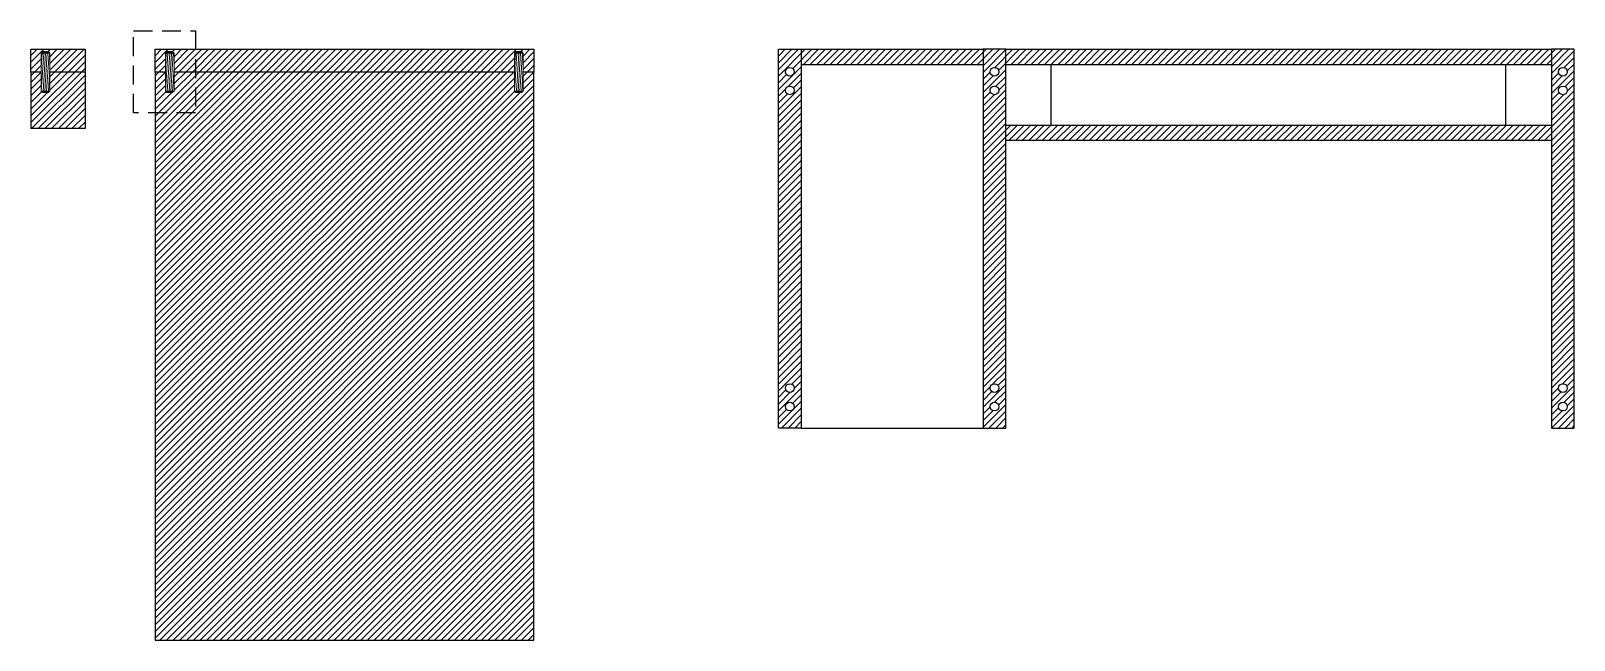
# Model space of a CAD drawing. Header units: centimetres. Extents: x -239 to 1959, y -161 to 626.
# Drawn here: x 1755.5 to 1959.1, y 281.1 to 361.6 of the extents above; entities that cross this region are included whole.
import ezdxf

# ---------------------------------------------------------------- set-up
doc = ezdxf.new("R2010")
doc.units = ezdxf.units.CM
doc.header["$MEASUREMENT"] = 0
doc.linetypes.add('HIDDEN', pattern=[0.375, 0.25, -0.125])
for name, color, linetype, lineweight in [('dettagli', 4, 'Continuous', 13), ('linee sezioni', 3, 'Continuous', 25), ('trame', 6, 'Continuous', 9)]:
    doc.layers.add(name, color=color, linetype=linetype, lineweight=lineweight)
pattern_1 = [(45, (1949.43874, 219.39446), (-0.4419417, 0.4419417), [])]

msp = doc.modelspace()

# ---------------------------------------------------------------- hatches: boundary and pattern name
at = {"layer": 'trame'}
h = msp.add_hatch(dxfattribs=at)
h.set_pattern_fill('ANSI31', color=256, scale=5)
h.set_pattern_definition([(45, (1949.43874, 219.8887), (-0.4419417, 0.4419417), [])])
h.paths.add_polyline_path([(1762.635, 359.11923), (1755.49072, 359.11923), (1755.49072, 356.11923), (1756.85721, 356.11923), (1756.85721, 358.60591, -0.278502654), (1756.94721, 358.70591), (1756.99721, 358.70591), (1756.99721, 358.80591), (1757.84721, 358.80591), (1757.84721, 358.70591), (1757.88276, 358.70591, -0.414213562), (1757.99721, 358.60591), (1757.99721, 356.11923), (1762.635, 356.11923)])
h.paths.add_polyline_path([(1762.635, 356.11923), (1757.99721, 356.11923), (1757.99721, 353.60591), (1756.85721, 353.60591, 0.278502654), (1756.94721, 353.50591), (1757.84721, 353.50591), (1757.84721, 353.40591), (1756.99721, 353.40591), (1756.99721, 353.50591), (1756.94721, 353.50591, -0.278502654), (1756.85721, 353.60591), (1756.85721, 356.11923), (1755.49072, 356.11923), (1755.49072, 348.64745), (1762.635, 348.64745)])
h = msp.add_hatch(dxfattribs=at)
h.set_pattern_fill('ANSI31', color=256, scale=5)
h.set_pattern_definition(pattern_1)
h.paths.add_polyline_path([(1771.87958, 359.11923), (1771.87958, 356.11923), (1773.24608, 356.11923), (1773.24608, 358.60591, -0.278502654), (1773.33608, 358.70591), (1773.38608, 358.70591), (1773.38608, 358.80591), (1774.23608, 358.80591), (1774.23608, 358.70591), (1774.27163, 358.70591, -0.414213562), (1774.38608, 358.60591), (1774.38608, 356.11923), (1819.30958, 356.11923), (1819.30958, 358.60591, -0.278502654), (1819.39958, 358.70591), (1819.44958, 358.70591), (1819.44958, 358.80591), (1820.29958, 358.80591), (1820.29958, 358.70591), (1820.33513, 358.70591, -0.414213562), (1820.44958, 358.60591), (1820.44958, 356.11923), (1821.87958, 356.11923), (1821.87958, 359.11923)])
h = msp.add_hatch(dxfattribs=at)
h.set_pattern_fill('ANSI31', color=256, scale=5)
h.set_pattern_definition([(45, (1957.52825, 210.6022), (-0.4419417, 0.4419417), [])])
h.paths.add_polyline_path([(1857.13375, 359.11923), (1854.13375, 359.11923), (1854.13375, 309.11923), (1857.13375, 309.11923)])
h.paths.add_polyline_path([(1855.06633, 353.69928, -1), (1856.20931, 353.69928, -1)], flags=16)
h.paths.add_polyline_path([(1855.06633, 356.15959, -1), (1856.20931, 356.15959, -1)], flags=16)
h.paths.add_polyline_path([(1856.20931, 314.40351, -1), (1855.06633, 314.40351, -1)], flags=16)
h.paths.add_polyline_path([(1856.20931, 311.9432, -1), (1855.06633, 311.9432, -1)], flags=16)
h.paths.add_polyline_path([(1857.13375, 359.11923), (1857.13375, 357.11923), (1881.13375, 357.11923), (1881.13375, 359.11923)])
h.paths.add_polyline_path([(1881.13375, 309.11923), (1884.13375, 309.11923), (1884.13375, 359.11923), (1881.13375, 359.11923)])
h.paths.add_polyline_path([(1882.06435, 353.69928, -1), (1883.20733, 353.69928, -1)], flags=16)
h.paths.add_polyline_path([(1882.06435, 356.15959, -1), (1883.20733, 356.15959, -1)], flags=16)
h.paths.add_polyline_path([(1883.20733, 314.40351, -1), (1882.06435, 314.40351, -1)], flags=16)
h.paths.add_polyline_path([(1883.20733, 311.9432, -1), (1882.06435, 311.9432, -1)], flags=16)
h.paths.add_polyline_path([(1884.13375, 349.11923), (1884.13375, 347.11923), (1956.13375, 347.11923), (1956.13375, 349.11923)])
h.paths.add_polyline_path([(1956.13375, 357.11923), (1956.13375, 359.11923), (1884.13375, 359.11923), (1884.13375, 357.11923)])
h.paths.add_polyline_path([(1956.13375, 309.11923), (1959.13375, 309.11923), (1959.13375, 359.11923), (1956.13375, 359.11923)])
h.paths.add_polyline_path([(1957.09059, 353.69928, -1), (1958.23356, 353.69928, -1)], flags=16)
h.paths.add_polyline_path([(1957.09059, 356.15959, -1), (1958.23356, 356.15959, -1)], flags=16)
h.paths.add_polyline_path([(1958.23356, 314.40351, -1), (1957.09059, 314.40351, -1)], flags=16)
h.paths.add_polyline_path([(1958.23356, 311.9432, -1), (1957.09059, 311.9432, -1)], flags=16)
h = msp.add_hatch(dxfattribs=at)
h.set_pattern_fill('ANSI31', color=256, scale=5)
h.set_pattern_definition(pattern_1)
h.paths.add_polyline_path([(1821.87958, 356.11923), (1820.44958, 356.11923), (1820.44958, 353.60591), (1820.44958, 353.50591), (1820.29958, 353.50591), (1820.29958, 353.40591), (1819.44958, 353.40591), (1819.39958, 353.50591), (1819.30958, 353.50591), (1819.30958, 353.60591), (1819.30958, 356.11923), (1774.38608, 356.11923), (1774.38608, 353.60591), (1774.38608, 353.50591), (1774.23608, 353.50591), (1774.23608, 353.40591), (1773.38608, 353.40591), (1773.33608, 353.50591), (1773.24608, 353.50591), (1773.24608, 353.60591), (1773.24608, 356.11923), (1771.87958, 356.11923), (1771.87958, 281.11923), (1821.87958, 281.11923)])

# ---------------------------------------------------------------- linework, layer by layer
at = {"linetype": 'HIDDEN', "ltscale": 10}
msp.add_lwpolyline([(1777.20594, 350.72686), (1769.0484, 350.72686), (1769.0484, 361.55263), (1777.20594, 361.55263), (1777.20594, 350.72686)], dxfattribs=at)
for points in [[(1762.635, 356.11923), (1757.99721, 356.11923)], [(1773.24608, 356.11923), (1771.87958, 356.11923)], [(1819.30958, 356.11923), (1774.38608, 356.11923)]]:
    msp.add_lwpolyline(points)
at = {"layer": 'dettagli'}
for p, q in [((1756.85721, 353.60591), (1757.1801, 358.60591)), ((1756.85721, 356.80931), (1756.97323, 358.60591)), ((1757.10442, 353.60591), (1757.4273, 358.60591)), ((1757.33727, 353.60591), (1757.66016, 358.60591)), ((1757.57014, 353.60591), (1757.89303, 358.60591)), ((1757.88276, 358.70591), (1757.84721, 358.70591)), ((1773.24608, 353.60591), (1773.56897, 358.60591)), ((1773.24608, 356.80931), (1773.36051, 358.60591)), ((1773.49328, 353.60591), (1773.81617, 358.60591)), ((1773.72614, 353.60591), (1774.04903, 358.60591)), ((1773.95901, 353.60591), (1774.28189, 358.60591)), ((1774.27163, 358.70591), (1774.23608, 358.70591)), ((1819.30958, 353.60591), (1819.63247, 358.60591)), ((1819.30958, 356.80931), (1819.4256, 358.60591)), ((1819.55679, 353.60591), (1819.87967, 358.60591)), ((1819.78964, 353.60591), (1820.11253, 358.60591)), ((1820.02251, 353.60591), (1820.3454, 358.60591)), ((1820.33513, 358.70591), (1820.29958, 358.70591)), ((1757.80299, 353.60591), (1757.99721, 356.61345)), ((1774.19186, 353.60591), (1774.38608, 356.61345)), ((1820.25536, 353.60591), (1820.44958, 356.61345)), ((1757.88276, 353.50591), (1757.84721, 353.50591)), ((1774.27163, 353.50591), (1774.23608, 353.50591)), ((1820.33513, 353.50591), (1820.29958, 353.50591))]:
    msp.add_line(p, q, dxfattribs=at)
for points in [[(1757.42721, 358.60591), (1757.99721, 358.60591), (1757.99721, 353.60591), (1756.85721, 353.60591), (1756.85721, 358.60591), (1757.42721, 358.60591)], [(1756.99721, 358.70591), (1756.99721, 358.80591), (1757.84721, 358.80591), (1757.84721, 358.70591), (1756.94721, 358.70591)], [(1773.81608, 358.60591), (1774.38608, 358.60591), (1774.38608, 353.60591), (1773.24608, 353.60591), (1773.24608, 358.60591), (1773.81608, 358.60591)], [(1773.38608, 358.70591), (1773.38608, 358.80591), (1774.23608, 358.80591), (1774.23608, 358.70591), (1773.33608, 358.70591)], [(1819.87958, 358.60591), (1820.44958, 358.60591), (1820.44958, 353.60591), (1819.30958, 353.60591), (1819.30958, 358.60591), (1819.87958, 358.60591)], [(1819.44958, 358.70591), (1819.44958, 358.80591), (1820.29958, 358.80591), (1820.29958, 358.70591), (1819.39958, 358.70591)], [(1756.99721, 353.50591), (1756.99721, 353.40591), (1757.84721, 353.40591), (1757.84721, 353.50591), (1756.94721, 353.50591)], [(1773.38608, 353.50591), (1773.38608, 353.40591), (1774.23608, 353.40591), (1774.23608, 353.50591), (1773.33608, 353.50591)], [(1819.44958, 353.50591), (1819.44958, 353.40591), (1820.29958, 353.40591), (1820.29958, 353.50591), (1819.39958, 353.50591)]]:
    msp.add_lwpolyline(points, dxfattribs=at)
for centre, radius, start, end in [((1756.98502, 358.58139), 0.13013, 106.8874654, 169.1381096), ((1757.88999, 358.59869), 0.10747, 3.8548304, 93.8548304), ((1773.37388, 358.58139), 0.13013, 106.8874654, 169.1381096), ((1774.27886, 358.59869), 0.10747, 3.8548304, 93.8548304), ((1819.43739, 358.58139), 0.13013, 106.8874654, 169.1381096), ((1820.34236, 358.59869), 0.10747, 3.8548304, 93.8548304), ((1756.98502, 353.63043), 0.13013, 190.8618904, 253.1125346), ((1757.88999, 353.61314), 0.10747, 266.1451696, 356.1451696), ((1773.37388, 353.63043), 0.13013, 190.8618904, 253.1125346), ((1774.27886, 353.61314), 0.10747, 266.1451696, 356.1451696), ((1819.43739, 353.63043), 0.13013, 190.8618904, 253.1125346), ((1820.34236, 353.61314), 0.10747, 266.1451696, 356.1451696)]:
    msp.add_arc(centre, radius, start, end, dxfattribs=at)
at = {"layer": 'linee sezioni'}
for p, q in [((1884.13375, 359.11923), (1956.13375, 359.11923)), ((1857.13375, 357.11923), (1881.13375, 357.11923)), ((1884.13375, 357.11923), (1956.13375, 357.11923)), ((1890.13375, 349.11923), (1890.13375, 357.11923)), ((1950.13375, 349.11923), (1950.13375, 357.11923)), ((1884.13375, 349.11923), (1956.13375, 349.11923)), ((1884.13375, 347.11923), (1956.13375, 347.11923)), ((1857.13375, 309.11923), (1881.13375, 309.11923))]:
    msp.add_line(p, q, dxfattribs=at)
for points in [[(1755.49072, 356.11923), (1755.49072, 359.11923), (1762.635, 359.11923)], [(1762.635, 359.11923), (1762.635, 348.64745), (1755.49072, 348.64745)], [(1771.87958, 356.11923), (1771.87958, 359.11923), (1821.87958, 359.11923), (1821.87958, 356.11923), (1820.44958, 356.11923)], [(1857.13375, 359.11923), (1857.13375, 309.11923), (1854.13375, 309.11923), (1854.13375, 359.11923), (1857.13375, 359.11923)], [(1857.13375, 359.11923), (1881.13375, 359.11923)], [(1881.13375, 359.11923), (1881.13375, 309.11923), (1884.13375, 309.11923), (1884.13375, 359.11923), (1881.13375, 359.11923)], [(1956.13375, 359.11923), (1956.13375, 309.11923), (1959.13375, 309.11923), (1959.13375, 359.11923), (1956.13375, 359.11923)], [(1756.85721, 356.11923), (1755.49072, 356.11923), (1755.49072, 348.64745)], [(1756.85721, 356.11923), (1755.49072, 356.11923)], [(1762.635, 356.11923), (1757.99721, 356.11923)], [(1773.24608, 356.11923), (1771.87958, 356.11923), (1771.87958, 281.11923), (1821.87958, 281.11923)], [(1819.30958, 356.11923), (1774.38608, 356.11923)], [(1821.87958, 281.11923), (1821.87958, 356.11923), (1820.44958, 356.11923)]]:
    msp.add_lwpolyline(points, dxfattribs=at)
for centre in [(1855.63782, 356.15959), (1882.63584, 356.15959), (1957.66208, 356.15959), (1855.63782, 353.69928), (1882.63584, 353.69928), (1957.66208, 353.69928), (1855.63782, 314.40351), (1882.63584, 314.40351), (1957.66208, 314.40351), (1855.63782, 311.9432), (1882.63584, 311.9432), (1957.66208, 311.9432)]:
    msp.add_circle(centre, 0.57149, dxfattribs=at)

doc.saveas('drawing.dxf')
